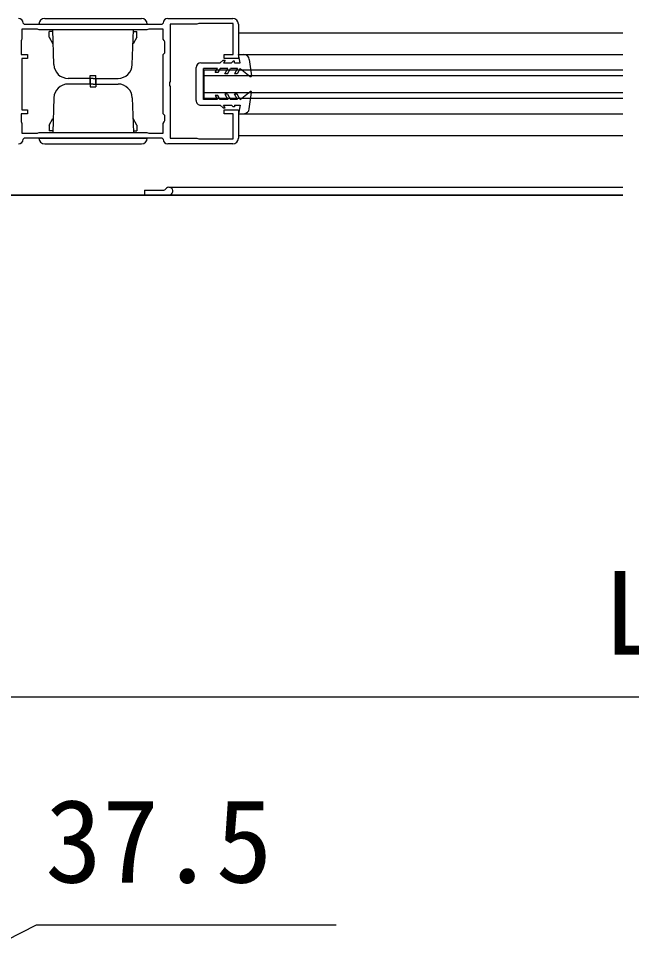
# Model space of a CAD drawing. Units: millimetres, scale not verified. Extents: x -875 to 875, y -1304 to 1297.
# Drawn here: x -590.1 to -482.5, y -1154.7 to -992.6 of the extents above; entities that cross this region are included whole.
import ezdxf
from ezdxf.enums import TextEntityAlignment as Align

# ---------------------------------------------------------------- set-up
doc = ezdxf.new("R2010")
doc.units = ezdxf.units.MM
doc.header["$LTSCALE"] = 8
for name, color, linetype in [('0-3_YKK_11', 7, 'Continuous'), ('0-5_YKK_12', 2, 'Continuous'), ('0-6_YKK_13', 4, 'Continuous'), ('0-8_YKK_D', 6, 'Continuous')]:
    doc.layers.add(name, color=color, linetype=linetype)
doc.styles.add('ＭＳ ゴシック', font='')
doc.styles.get('ＭＳ ゴシック').set_extended_font_data('MS Gothic')

msp = doc.modelspace()

# ---------------------------------------------------------------- linework, layer by layer
at = {"layer": '0-3_YKK_11'}
for p, q in [((-563.899, -992.561), (-552.499, -992.561)), ((-567.383, -994.511), (-567.549, -994.561)), ((-564.699, -1013.761), (-564.899, -1013.561)), ((-552.499, -1014.561), (-563.899, -1014.561))]:
    msp.add_line(p, q, dxfattribs=at)
for points in [[(-589.299, -993.361), (-589.099, -993.561), (-564.899, -993.561), (-564.699, -993.361)], [(-551.499, -993.561), (-551.499, -999.561), (-553.999, -999.561), (-553.999, -998.861), (-552.399, -998.861), (-552.399, -993.461), (-558.468, -993.461), (-558.633, -993.511), (-558.799, -993.561), (-563.499, -993.561), (-563.499, -1003.603), (-563.619, -1003.787), (-563.619, -1004.336), (-563.499, -1004.52), (-563.499, -1013.561), (-558.799, -1013.561), (-558.633, -1013.611), (-558.468, -1013.661), (-552.399, -1013.661), (-552.399, -1009.261), (-553.999, -1009.261), (-553.999, -1008.561), (-551.499, -1008.561), (-551.499, -1013.561)], [(-567.549, -994.561), (-586.449, -994.561), (-586.615, -994.511), (-586.781, -994.461), (-589.499, -994.461), (-589.499, -996.161), (-589.549, -996.327), (-589.599, -996.493), (-589.599, -998.861), (-588.499, -998.861), (-588.499, -999.561), (-589.499, -999.561), (-589.499, -1008.561), (-588.499, -1008.561), (-588.499, -1009.261), (-589.599, -1009.261), (-589.599, -1010.63), (-589.549, -1010.796), (-589.499, -1010.961), (-589.499, -1012.661), (-586.781, -1012.661), (-586.615, -1012.611), (-586.449, -1012.561), (-567.549, -1012.561), (-567.383, -1012.611), (-567.218, -1012.661), (-564.699, -1012.661), (-564.699, -1010.961), (-564.549, -1010.702), (-564.399, -1010.442), (-564.399, -1009.561), (-564.699, -1009.261), (-564.699, -998.861), (-564.399, -998.561), (-564.399, -996.681), (-564.549, -996.421), (-564.699, -996.161), (-564.699, -994.461), (-567.218, -994.461), (-567.383, -994.511)], [(-564.899, -1013.561), (-589.099, -1013.561), (-589.299, -1013.761)]]:
    msp.add_lwpolyline(points, dxfattribs=at)
for centre, radius, start, end in [((-590.099, -993.361), 0.8, 0.00001, 89.99999), ((-563.899, -993.361), 0.8, 90.00001, 179.99999), ((-552.499, -993.561), 1, 0.00001, 89.99999), ((-590.099, -1013.761), 0.8, 270.00001, 359.99999), ((-563.899, -1013.761), 0.8, 180.00001, 269.99999), ((-552.499, -1013.561), 1, 270.00001, 359.99999)]:
    msp.add_arc(centre, radius, start, end, dxfattribs=at)
at = {"layer": '0-5_YKK_12'}
for p, q in [((-551.499, -995.062), (-484, -995.062)), ((-550.574, -998.862), (-484, -998.862)), ((-557.499, -1002.562), (-484, -1002.562)), ((-557.499, -1005.562), (-484, -1005.562)), ((-557.499, -1006.562), (-484, -1006.562)), ((-550.574, -1009.262), (-484, -1009.262)), ((-551.499, -1013.062), (-484, -1013.062)), ((-568, -1022.663), (-564.566, -1022.663)), ((-568, -1022.663), (-568, -1023.563)), ((-563.7, -1022.163), (-484, -1022.163)), ((-484, -1023.563), (-607.401, -1023.563)), ((-603, -1023.563), (-484, -1023.563))]:
    msp.add_line(p, q, dxfattribs=at)
msp.add_lwpolyline([(-557.499, -1006.562), (-557.499, -1001.562), (-484, -1001.562)], dxfattribs=at)
for centre, radius, end in [((-564.566, -1022.363), 0.3, 330), ((-563.7, -1022.863), 0.7, 150)]:
    msp.add_arc(centre, radius, 270, end, dxfattribs=at)
at = {"layer": '0-6_YKK_13'}
for p, q in [((-586.499, -993.562), (-567.499, -993.562)), ((-585.499, -992.562), (-568.499, -992.562)), ((-584.117, -994.862), (-584.699, -994.862)), ((-584.699, -995.86), (-584.699, -994.862)), ((-583.88, -1000.649), (-584.093, -994.561)), ((-570.118, -1000.649), (-569.905, -994.561)), ((-569.881, -994.862), (-569.299, -994.862)), ((-569.299, -995.86), (-569.299, -994.862)), ((-584.699, -995.86), (-584.049, -996.986)), ((-569.299, -995.86), (-569.949, -996.986)), ((-554.699, -1000.362), (-554.199, -999.862)), ((-554.199, -999.862), (-553.833, -999.862)), ((-553.833, -999.862), (-554.122, -1000.362)), ((-552.699, -1000.362), (-552.399, -1000.062)), ((-549.583, -999.729), (-549.2, -1002.595)), ((-558.906, -1006.961), (-558.9, -1001.161)), ((-558.1, -1000.362), (-554.699, -1000.362)), ((-557.606, -1006.762), (-557.6, -1001.362)), ((-555.161, -1001.362), (-557.6, -1001.362)), ((-555.565, -1002.062), (-555.161, -1001.362)), ((-554.699, -1001.362), (-555.103, -1002.062)), ((-553.361, -1001.362), (-554.699, -1001.362)), ((-554.122, -1000.362), (-552.699, -1000.362)), ((-553.881, -1002.262), (-553.361, -1001.362)), ((-553.419, -1002.262), (-552.899, -1001.362)), ((-551.661, -1001.362), (-552.899, -1001.362)), ((-552.199, -1000.362), (-551.199, -1000.362)), ((-551.661, -1001.362), (-552.181, -1002.262)), ((-551.199, -1001.362), (-551.719, -1002.262)), ((-551.199, -1001.362), (-549.441, -1002.73)), ((-576.999, -1003.062), (-581.382, -1003.062)), ((-577.499, -1002.561), (-576.499, -1002.561)), ((-577.499, -1004.061), (-577.499, -1002.561)), ((-577.499, -1003.062), (-577.499, -1004.562)), ((-576.999, -1003.062), (-572.617, -1003.062)), ((-576.499, -1004.061), (-576.499, -1002.561)), ((-576.499, -1003.062), (-576.499, -1004.562)), ((-555.103, -1002.062), (-555.565, -1002.062)), ((-553.419, -1002.262), (-553.881, -1002.262)), ((-551.719, -1002.262), (-552.181, -1002.262)), ((-576.999, -1004.061), (-581.382, -1004.061)), ((-577.499, -1004.562), (-576.499, -1004.562)), ((-576.999, -1004.061), (-572.617, -1004.061)), ((-583.88, -1006.474), (-584.093, -1012.561)), ((-570.118, -1006.474), (-569.905, -1012.561)), ((-555.565, -1006.061), (-555.161, -1006.762)), ((-555.103, -1006.061), (-555.565, -1006.061)), ((-554.699, -1006.762), (-555.103, -1006.061)), ((-553.881, -1005.861), (-553.361, -1006.762)), ((-553.419, -1005.861), (-553.881, -1005.861)), ((-553.419, -1005.861), (-552.899, -1006.762)), ((-551.719, -1005.861), (-552.181, -1005.861)), ((-551.661, -1006.762), (-552.181, -1005.861)), ((-551.199, -1006.762), (-551.719, -1005.861)), ((-551.199, -1006.762), (-549.441, -1005.393)), ((-549.583, -1008.394), (-549.2, -1005.528)), ((-558.106, -1007.762), (-554.699, -1007.762)), ((-555.161, -1006.762), (-557.606, -1006.762)), ((-553.361, -1006.762), (-554.699, -1006.762)), ((-554.699, -1007.762), (-554.199, -1008.262)), ((-554.199, -1008.262), (-553.833, -1008.262)), ((-553.833, -1008.262), (-554.122, -1007.762)), ((-554.122, -1007.762), (-552.699, -1007.762)), ((-551.661, -1006.762), (-552.899, -1006.762)), ((-552.699, -1007.762), (-552.399, -1008.061)), ((-552.199, -1007.762), (-551.199, -1007.762)), ((-584.699, -1011.263), (-584.049, -1010.137)), ((-584.699, -1011.263), (-584.699, -1012.261)), ((-569.299, -1011.263), (-569.949, -1010.137)), ((-569.299, -1011.263), (-569.299, -1012.261)), ((-584.117, -1012.261), (-584.699, -1012.261)), ((-569.881, -1012.261), (-569.299, -1012.261)), ((-586.499, -1013.561), (-567.499, -1013.561)), ((-585.499, -1014.561), (-568.499, -1014.561))]:
    msp.add_line(p, q, dxfattribs=at)
for points in [[(-552.199, -1000.362), (-552.199, -1000.062), (-552.399, -1000.062)], [(-551.199, -1000.362), (-551.499, -998.862), (-550.574, -998.862)], [(-552.199, -1007.761), (-552.199, -1008.061), (-552.399, -1008.061)], [(-551.199, -1007.762), (-551.499, -1009.262), (-550.574, -1009.262)]]:
    msp.add_lwpolyline(points, dxfattribs=at)
for centre, radius, start, end in [((-585.499, -993.562), 1, 90, 180), ((-568.499, -993.562), 1, 0, 90), ((-550.574, -999.862), 1, 7.60389, 90.00087), ((-581.382, -1000.562), 2.5, 182, 270), ((-572.617, -1000.562), 2.5, 270, 358), ((-558.1, -1001.162), 0.8, 90, 179.94065), ((-549.349, -1002.612), 0.15, 232.09538, 6.54312), ((-581.382, -1006.561), 2.5, 90, 178), ((-572.617, -1006.561), 2.5, 2, 90), ((-549.349, -1005.511), 0.15, 353.45688, 127.90462), ((-558.106, -1006.962), 0.8, 179.94065, 270), ((-550.574, -1008.262), 1, 269.99913, 352.39611), ((-585.499, -1013.561), 1, 180, 270), ((-568.499, -1013.561), 1, 270, 0)]:
    msp.add_arc(centre, radius, start, end, dxfattribs=at)
at = {"layer": '0-8_YKK_D'}
msp.add_line((-609, -1111.563), (-218.5, -1111.563), dxfattribs=at)
msp.add_lwpolyline([(-665.25, -1191.563), (-586.93, -1151.563), (-534.339, -1151.563)], dxfattribs=at)

# ---------------------------------------------------------------- texts
at = {"layer": '0-8_YKK_D', "style": 'ＭＳ ゴシック'}
for s, p in [('L1－20－75', (-487.443, -1108.563)), ('37.5', (-585.407, -1148.563))]:
    msp.add_text(s, height=14.66, dxfattribs=at).set_placement(p, align=Align.BOTTOM_LEFT)

doc.saveas('drawing.dxf')
